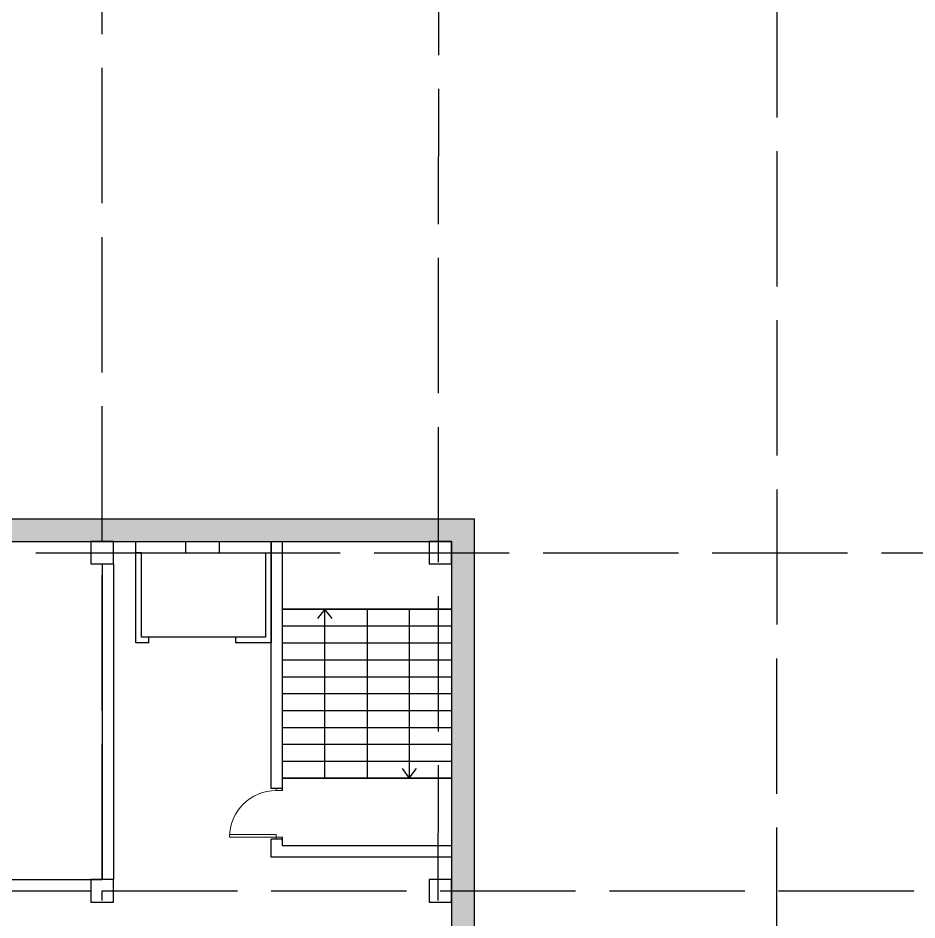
# Model space of a CAD drawing. Header units: millimetres. Extents: x -1544140 to 7445918, y -1294905 to 2019878.
# Drawn here: x 691253 to 707200, y 187622 to 203624 of the extents above; entities that cross this region are included whole.
import ezdxf

# ---------------------------------------------------------------- set-up
doc = ezdxf.new("R2010")
doc.units = ezdxf.units.MM
doc.header["$MEASUREMENT"] = 0
doc.linetypes.add('ACAD_ISO02W100', pattern=[15, 12, -3])
doc.layers.add('JA_Building Outline', color=7, linetype='Continuous', lineweight=5)

msp = doc.modelspace()

# ---------------------------------------------------------------- hatches: boundary and pattern name
at = {"true_color": 0x636466}
h = msp.add_hatch(color=251, dxfattribs=at)
h.dxf.hatch_style = 1
h.paths.add_polyline_path([(647544.4, 239137.8), (647144.4, 239137.8), (647144.4, 227137.8), (647544.4, 227137.8)])
h.paths.add_polyline_path([(647544.4, 227137.8), (647144.4, 227137.8), (647144.4, 205537.8), (647744.4, 205537.8), (647744.4, 205937.8), (647544.4, 205937.8)])
h.paths.add_polyline_path([(647544.4, 251137.8), (647144.4, 251137.8), (647144.4, 239137.8), (647544.4, 239137.8)])
h.paths.add_polyline_path([(647544.4, 263137.8), (647144.4, 263137.8), (647144.4, 251137.8), (647544.4, 251137.8)])
h.paths.add_polyline_path([(669344.4, 263737.8), (647144.4, 263737.8), (647144.4, 263137.8), (647544.4, 263137.8), (647544.4, 263337.8), (668944.4, 263337.8), (668944.4, 263137.8), (669344.4, 263137.8)])
h.paths.add_polyline_path([(669344.4, 263137.8), (668944.4, 263137.8), (668944.4, 251137.8), (669344.4, 251137.8)])
h.paths.add_polyline_path([(669344.4, 251137.8), (668944.4, 251137.8), (668944.4, 227337.8), (674744.4, 227337.8), (674744.4, 227737.8), (669344.4, 227737.8)])
h.paths.add_polyline_path([(680744.4, 227737.8), (674744.4, 227737.8), (674744.4, 227337.8), (680744.4, 227337.8)])
h.paths.add_polyline_path([(686744.4, 227737.8), (680744.4, 227737.8), (680744.4, 227337.8), (686744.4, 227337.8)])
h.paths.add_polyline_path([(692744.4, 227737.8), (686744.4, 227737.8), (686744.4, 227337.8), (692744.4, 227337.8)])
h.paths.add_polyline_path([(716744.4, 205937.8), (710744.4, 205937.8), (710744.4, 205537.8), (716744.4, 205537.8)])
h.paths.add_polyline_path([(710744.4, 205937.8), (647544.4, 205937.8), (647544.4, 206137.8), (647144.4, 206137.8), (647144.4, 205537.8), (710744.4, 205537.8)])
h.paths.add_polyline_path([(647744.4, 205937.8), (647544.4, 205937.8), (647544.4, 206137.8), (647144.4, 206137.8), (647144.4, 205537.8), (647744.4, 205537.8)], flags=16)
h.paths.add_polyline_path([(668544.4, 194137.8), (668144.4, 194137.8), (668144.4, 188137.8), (668544.4, 188137.8)], flags=17)
h.paths.add_polyline_path([(674744.4, 194737.8), (668744.4, 194737.8), (668744.4, 194337.8), (674744.4, 194337.8)], flags=17)
h.paths.add_polyline_path([(668744.4, 194737.8), (668144.4, 194737.8), (668144.4, 194137.8), (668544.4, 194137.8), (668544.4, 194337.8), (668744.4, 194337.8)], flags=16)
h.paths.add_polyline_path([(680744.4, 194737.8), (674744.4, 194737.8), (674744.4, 194337.8), (680744.4, 194337.8)])
h.paths.add_polyline_path([(686744.4, 194737.8), (680744.4, 194737.8), (680744.4, 194337.8), (686744.4, 194337.8)])
h.paths.add_polyline_path([(692744.4, 194737.8), (686744.4, 194737.8), (686744.4, 194337.8), (692744.4, 194337.8)])
h.paths.add_polyline_path([(698744.4, 194737.8), (692744.4, 194737.8), (692744.4, 194337.8), (698744.4, 194337.8)])
h.paths.add_polyline_path([(699344.4, 194137.8), (698944.4, 194137.8), (698944.4, 188137.8), (699344.4, 188137.8)])
h.paths.add_polyline_path([(699344.4, 194737.8), (698744.4, 194737.8), (698744.4, 194337.8), (698944.4, 194337.8), (698944.4, 194137.8), (699344.4, 194137.8)])
h.paths.add_polyline_path([(699344.4, 188137.8), (698944.4, 188137.8), (698944.4, 182137.8), (699344.4, 182137.8)])
h.paths.add_polyline_path([(699344.4, 182137.8), (698944.4, 182137.8), (698944.4, 172937.8), (698744.4, 172937.8), (698744.4, 172537.8), (699344.4, 172537.8)])
h.paths.add_polyline_path([(698744.4, 172937.8), (692744.4, 172937.8), (692744.4, 172537.8), (698744.4, 172537.8)])
h.paths.add_polyline_path([(692744.4, 172937.8), (686744.4, 172937.8), (686744.4, 172537.8), (692744.4, 172537.8)])
h.paths.add_polyline_path([(686744.4, 172937.8), (686544.4, 172937.8), (686544.4, 173137.8), (686144.4, 173137.8), (686144.4, 172537.8), (686744.4, 172537.8)])
h.paths.add_polyline_path([(686544.4, 179137.8), (686144.4, 179137.8), (686144.4, 173137.8), (686544.4, 173137.8)])
h.paths.add_polyline_path([(686544.4, 181937.8), (680744.4, 181937.8), (680744.4, 181537.8), (686144.4, 181537.8), (686144.4, 179137.8), (686544.4, 179137.8)])
h.paths.add_polyline_path([(680744.4, 181937.8), (674744.4, 181937.8), (674744.4, 181537.8), (680744.4, 181537.8)])
h.paths.add_polyline_path([(674744.4, 181937.8), (668544.4, 181937.8), (668544.4, 182137.8), (668144.4, 182137.8), (668144.4, 181537.8), (674744.4, 181537.8)])
h.paths.add_polyline_path([(668544.4, 194337.8), (674744.4, 194337.8), (674744.4, 194737.8), (668144.4, 194737.8), (668144.4, 182137.8), (668544.4, 182137.8)])
h.paths.add_polyline_path([(717344.4, 205937.8), (716744.4, 205937.8), (716744.4, 205537.8), (717344.4, 205537.8)])
h.paths.add_polyline_path([(716744.4, 227337.8), (716744.4, 227737.8), (692744.4, 227737.8), (692744.4, 227337.8)])

# ---------------------------------------------------------------- linework, layer by layer
at = {"color": 9, "linetype": 'ACAD_ISO02W100', "ltscale": 200, "true_color": 0xc4c4c5}
for p, q in [((692744.4, 188337.8), (692744.4, 263137.8)), ((698692.8, 154967.2), (698744.4, 263137.8)), ((704703.4, 156861.8), (704744.4, 263137.8)), ((631568.4, 194137.8), (753969, 194137.8)), ((631568.4, 188137.8), (692544.4, 188137.8)), ((692689.5, 154967.2), (692744.4, 188137.8)), ((692744.4, 188137.8), (753969, 188137.8))]:
    msp.add_line(p, q, dxfattribs=at)
for p, q in [((693344.4, 194337.8), (695744.4, 194337.8)), ((694227, 194137.8), (694227, 194337.8)), ((694827.6, 194137.8), (694827.6, 194337.8)), ((695744.4, 189953.8), (695744.4, 194337.8)), ((695944.4, 189953.8), (695944.4, 194337.8)), ((698944.4, 194337.8), (698944.4, 190137.8)), ((693444.4, 194137.8), (693344.4, 194137.8)), ((693344.4, 194137.8), (695744.4, 194137.8)), ((693444.4, 194137.8), (693444.4, 194137.8)), ((695644.4, 194137.8), (695744.4, 194137.8)), ((692744.4, 193937.8), (692744.4, 188337.8)), ((692944.4, 193937.8), (692944.4, 188337.8)), ((698944.4, 193137.8), (695944.4, 193137.8)), ((695944.4, 193137.8), (698944.4, 193137.8)), ((696694.4, 193137.8), (696564.9, 192968.3)), ((696694.4, 190137.8), (696694.4, 193137.8)), ((696823.4, 192968.3), (696694.4, 193137.8)), ((697444.4, 193137.8), (697444.4, 190137.8)), ((698194.4, 193137.8), (698194.4, 190137.8)), ((695944.4, 192837.8), (698944.4, 192837.8)), ((693572.2, 192537.8), (693572.2, 192637.8)), ((695117.7, 192537.8), (695117.7, 192637.8)), ((695944.4, 192537.8), (698944.4, 192537.8)), ((695944.4, 192237.8), (698944.4, 192237.8)), ((695944.4, 191937.8), (698944.4, 191937.8)), ((695944.4, 191637.8), (698944.4, 191637.8)), ((695944.4, 191337.8), (698944.4, 191337.8)), ((695944.4, 191037.8), (698944.4, 191037.8)), ((695944.4, 190737.8), (698944.4, 190737.8)), ((695944.4, 190437.8), (698944.4, 190437.8)), ((698065.4, 190307.3), (698194.4, 190137.8)), ((698194.4, 190137.8), (698323.8, 190307.3)), ((695944.4, 190137.8), (698944.4, 190137.8)), ((697444.4, 190137.8), (695944.4, 190137.8)), ((698944.4, 190137.8), (697444.4, 190137.8)), ((697444.4, 188937.8), (695944.4, 188937.8)), ((698944.4, 188937.8), (697444.4, 188937.8)), ((697444.4, 188737.8), (695744.4, 188737.8)), ((698944.4, 188737.8), (697444.4, 188737.8)), ((679344.4, 188337.8), (692744.4, 188337.8)), ((679144.4, 188137.8), (692544.4, 188137.8))]:
    msp.add_line(p, q)
at = {"color": 18, "true_color": 0x000000}
for p, q in [((695944.4, 189953.8), (695744.4, 189953.8)), ((695944.4, 189918.1), (695944.4, 189953.8)), ((695744.4, 188737.8), (695744.4, 189053.8)), ((695944.4, 189053.8), (695744.4, 189053.8)), ((695944.4, 189053.8), (695944.4, 189089.8)), ((695944.4, 188937.8), (695944.4, 189053.8))]:
    msp.add_line(p, q, dxfattribs=at)
for points in [[(668144.4, 194737.8), (699344.4, 194737.8), (699344.4, 172537.8), (686144.4, 172537.8), (686144.4, 181537.8), (668144.4, 181537.8)], [(692544.4, 193937.8), (692944.4, 193937.8), (692944.4, 194337.8), (692544.4, 194337.8)], [(698544.4, 193937.8), (698944.4, 193937.8), (698944.4, 194337.8), (698544.4, 194337.8)], [(698544.4, 187937.8), (698944.4, 187937.8), (698944.4, 188337.8), (698544.4, 188337.8)]]:
    msp.add_lwpolyline(points, close=True)
for points in [[(668544.4, 194337.8), (698944.4, 194337.8), (698944.4, 172937.8), (686544.4, 172937.8), (686544.4, 181937.8), (668544.4, 181937.8), (668544.4, 194337.8)], [(693572.2, 192537.8), (693344.4, 192537.8), (693344.4, 194337.8)], [(695744.4, 194337.8), (695744.4, 192537.8), (695117.7, 192537.8)], [(693444.4, 192637.8), (693444.4, 194137.8), (695644.4, 194137.8), (695644.4, 192637.8), (693444.4, 192637.8)], [(692944.4, 188337.8), (692544.4, 188337.8), (692544.4, 187937.8), (692944.4, 187937.8), (692944.4, 188337.8)]]:
    msp.add_lwpolyline(points)
at = {"layer": 'JA_Building Outline', "color": 18, "lineweight": 0, "true_color": 0x000000}
for p, q in [((695944.4, 189954.1), (695831.8, 189954.1)), ((695831.8, 189954.1), (695831.8, 189918.1)), ((695944.4, 189918.1), (695944.4, 189954.1)), ((695831.8, 189918.1), (695944.4, 189918.1)), ((695944.4, 189089.8), (695831.8, 189089.8)), ((695831.8, 189089.8), (695831.8, 189053.8)), ((695831.8, 189053.8), (695944.4, 189053.8)), ((695944.4, 189053.8), (695944.4, 189089.8))]:
    msp.add_line(p, q, dxfattribs=at)
at = {"layer": 'JA_Building Outline', "color": 18, "lineweight": 5, "true_color": 0x000000}
for p, q in [((695831.8, 189918.1), (695944.4, 189918.1)), ((695831.8, 189089.8), (695944.4, 189089.8))]:
    msp.add_line(p, q, dxfattribs=at)
msp.add_lwpolyline([(695831.8, 189089.8), (695003.5, 189089.8), (695003.5, 189139.1), (695831.8, 189139.1)], close=True, dxfattribs=at)
msp.add_arc((695833.9, 189089.2), 829.5, 90, 180, dxfattribs=at)

doc.saveas('drawing.dxf')
